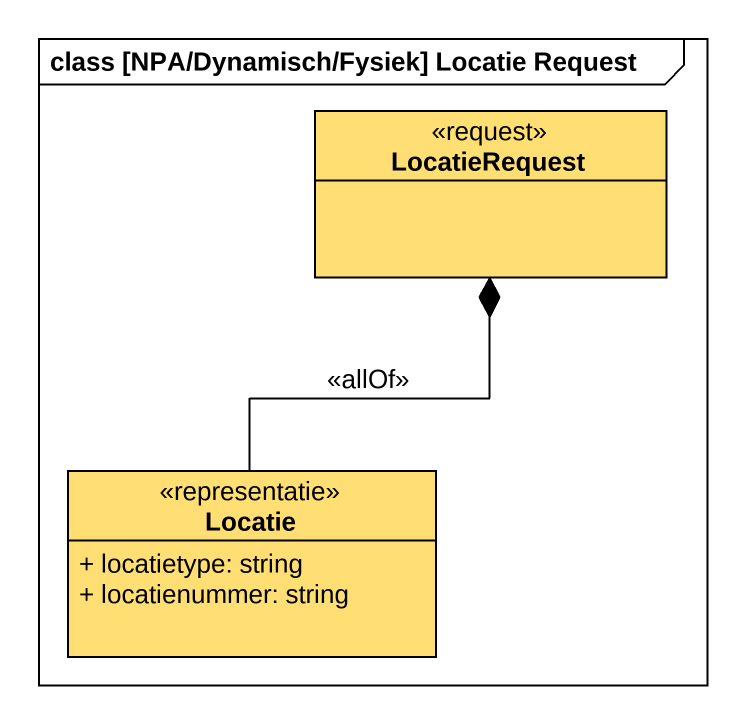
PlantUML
@startuml
mainframe class [NPA/Dynamisch/Fysiek] Locatie Request
hide circle
hide empty members
skinparam classAttributeIconSize 0
class LocatieRequest <<request>> #FFDE73
class Locatie <<representatie>> #FFDE73 {
  + locatietype: string
  + locatienummer: string
}
Locatie -up-* LocatieRequest : <<allOf>>
@enduml
